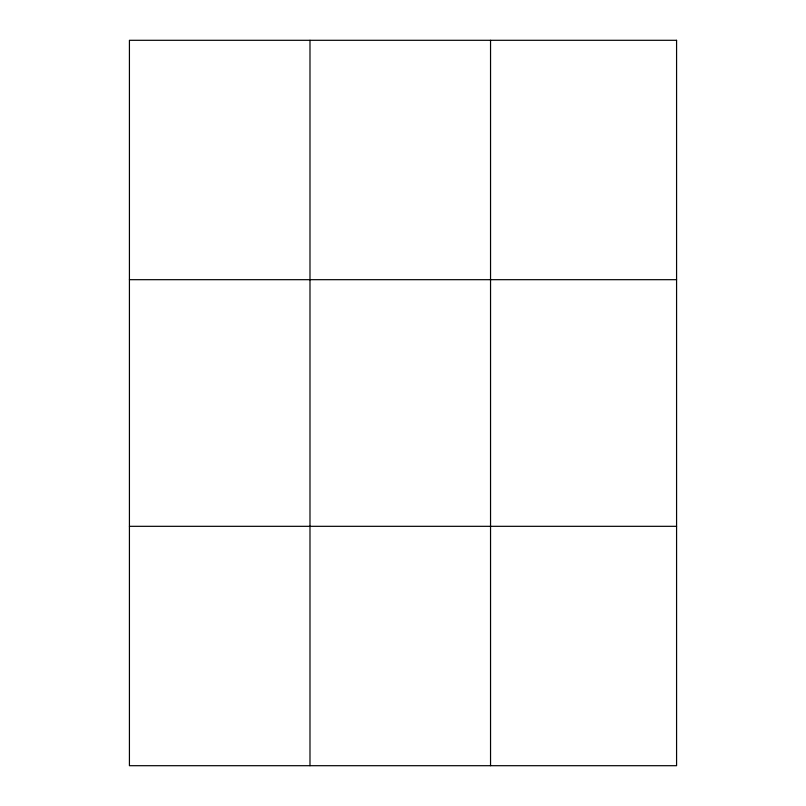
<?xml version="1.0" encoding="UTF-8"?>
<svg xmlns="http://www.w3.org/2000/svg" width="806" height="806" viewBox="0 0 806 806"><rect width="100%" height="100%" fill="white"/><g stroke="black" fill="none" stroke-linecap="round" stroke-linejoin="round"><path stroke-width="1.21" d="M309.988 40.3L309.988 765.7M490.542 40.3L490.542 765.7M129.423 279.682L676.577 279.682M129.423 526.318L676.577 526.318M676.577 40.3L676.577 765.7L129.423 765.7L129.423 40.3L676.577 40.3"/></g></svg>
